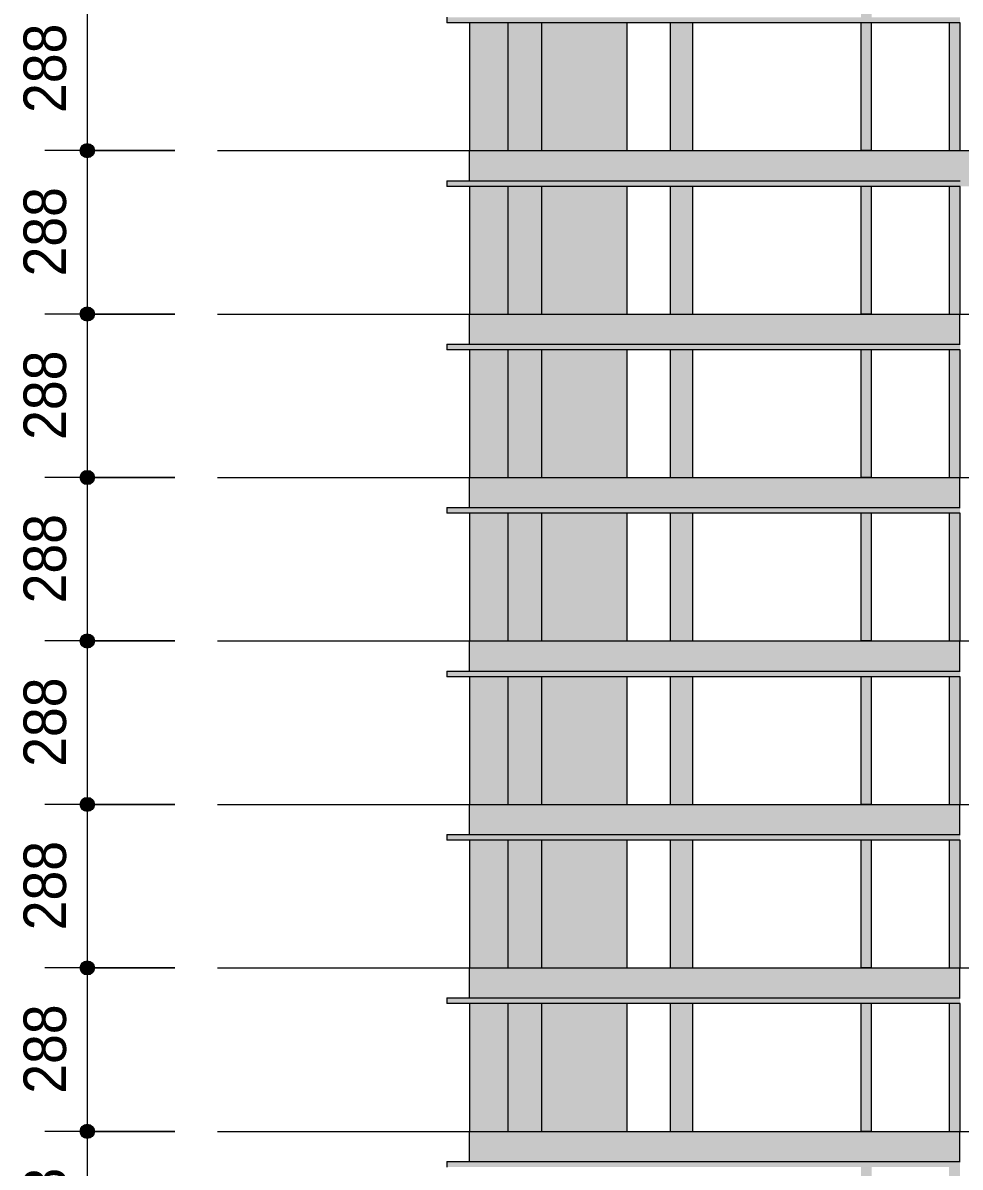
# Model space of a CAD drawing. Header units: centimetres. Extents: x -1897 to 22038, y -1268 to 84208.
# Drawn here: x 2525 to 4177, y 77946 to 79962 of the extents above; entities that cross this region are included whole.
import ezdxf

# ---------------------------------------------------------------- set-up
doc = ezdxf.new("R2010")
doc.units = ezdxf.units.CM
doc.linetypes.add('Centro', pattern=[3.175, 0.635, -0.47625, 1.5875, -0.47625])
for name, color, linetype, lineweight in [('A-ANNO-DIMS', 7, 'Continuous', 9), ('A-ANNO-DIMS-500', 7, 'Continuous', 9), ('A-FLOR', 7, 'Continuous', 18), ('A-FLOR-LEVL', 7, 'Continuous', 9), ('S-BEAM', 7, 'Continuous', 18), ('S-COLS', 7, 'Continuous', 18)]:
    doc.layers.add(name, color=color, linetype=linetype, lineweight=lineweight)
doc.styles.add('Arial_3', font='arial.ttf', dxfattribs={"width": 0.9, "height": 75})
doc.dimstyles.new('PED_R80_1_5mm_ACIMA_As_ESQ__R00_5', dxfattribs={"dimscale": 30.48, "dimtxt": 76.519455, "dimasz": 3.28084, "dimexe": 2.46063, "dimexo": 2.46063, "dimgap": 0.492126, "dimtad": 1, "dimdec": 1, "dimrnd": 0.5, "dimdsep": 46, "dimtxsty": 'Arial_3', "dimblk1": 'DOTSMALL', "dimblk2": 'DOTSMALL', "dimsah": 1, "dimcen": 0.09, "dimdle": 4.92126, "dimazin": 0, "dimtfac": 1, "dimtdec": 4, "dimtix": 1, "dimtmove": 0, "dimatfit": 3, "dimfxl": 1, "dimtvp": 1, "dimtolj": 1, "dimtzin": 0, "dimarcsym": 2})

# ---------------------------------------------------------------- blocks, each defined once
blk = doc.blocks.new('DIMBLOCK348-CT103 - CORTE ESQ_ 6PV')
at = {"layer": 'A-ANNO-DIMS-500', "true_color": 0x000032}
h = blk.add_hatch(color=178, dxfattribs=at)
edge = h.paths.add_edge_path(flags=0)
edge.add_arc((2638.7, 80025), 12.5, 0, 360)
h = blk.add_hatch(color=178, dxfattribs=at)
edge = h.paths.add_edge_path(flags=0)
edge.add_arc((2638.7, 79737), 12.5, 0, 360)
at = {"layer": 'A-ANNO-DIMS-500', "color": 178, "true_color": 0x000032}
for p, q in [((2793, 80025), (2563.7, 80025)), ((2638.7, 80025), (2638.7, 79737)), ((2638.7, 80025), (2793, 80025)), ((2793, 79737), (2563.7, 79737)), ((2638.7, 79737), (2793, 79737))]:
    blk.add_line(p, q, dxfattribs=at)
for centre in [(2638.7, 80025), (2638.7, 79737)]:
    blk.add_circle(centre, 12.5, dxfattribs=at)
at = {"layer": 'A-ANNO-DIMS-500', "color": 0, "insert": (2526.3, 79803.3), "char_height": 75, "width": 186.472, "attachment_point": 1, "rotation": 90, "line_spacing_factor": 0.941778, "style": 'Arial_3'}
blk.add_mtext('288', dxfattribs=at)
blk = doc.blocks.new('_DotSmall')
at = {"color": 0, "linetype": 'ByBlock', "const_width": 0.5}
blk.add_lwpolyline([(-0.0625, 0, 1), (0.0625, 0, 1)], format="xyb", close=True, dxfattribs=at)
blk = doc.blocks.new('DIMBLOCK349-CT103 - CORTE ESQ_ 6PV')
at = {"layer": 'A-ANNO-DIMS-500', "true_color": 0x000032}
h = blk.add_hatch(color=178, dxfattribs=at)
edge = h.paths.add_edge_path(flags=0)
edge.add_arc((2638.7, 79737), 12.5, 0, 360)
h = blk.add_hatch(color=178, dxfattribs=at)
edge = h.paths.add_edge_path(flags=0)
edge.add_arc((2638.7, 79449), 12.5, 0, 360)
at = {"layer": 'A-ANNO-DIMS-500', "color": 178, "true_color": 0x000032}
for p, q in [((2793, 79737), (2563.7, 79737)), ((2638.7, 79737), (2638.7, 79449)), ((2638.7, 79737), (2793, 79737)), ((2793, 79449), (2563.7, 79449)), ((2638.7, 79449), (2793, 79449))]:
    blk.add_line(p, q, dxfattribs=at)
for centre in [(2638.7, 79737), (2638.7, 79449)]:
    blk.add_circle(centre, 12.5, dxfattribs=at)
at = {"layer": 'A-ANNO-DIMS-500', "color": 0, "insert": (2526.3, 79515.3), "char_height": 75, "width": 186.472, "attachment_point": 1, "rotation": 90, "line_spacing_factor": 0.941778, "style": 'Arial_3'}
blk.add_mtext('288', dxfattribs=at)
blk = doc.blocks.new('DIMBLOCK350-CT103 - CORTE ESQ_ 6PV')
at = {"layer": 'A-ANNO-DIMS-500', "true_color": 0x000032}
h = blk.add_hatch(color=178, dxfattribs=at)
edge = h.paths.add_edge_path(flags=0)
edge.add_arc((2638.7, 79449), 12.5, 0, 360)
h = blk.add_hatch(color=178, dxfattribs=at)
edge = h.paths.add_edge_path(flags=0)
edge.add_arc((2638.7, 79161), 12.5, 0, 360)
at = {"layer": 'A-ANNO-DIMS-500', "color": 178, "true_color": 0x000032}
for p, q in [((2793, 79449), (2563.7, 79449)), ((2638.7, 79449), (2638.7, 79161)), ((2638.7, 79449), (2793, 79449)), ((2793, 79161), (2563.7, 79161)), ((2638.7, 79161), (2793, 79161))]:
    blk.add_line(p, q, dxfattribs=at)
for centre in [(2638.7, 79449), (2638.7, 79161)]:
    blk.add_circle(centre, 12.5, dxfattribs=at)
at = {"layer": 'A-ANNO-DIMS-500', "color": 0, "insert": (2526.3, 79227.3), "char_height": 75, "width": 186.472, "attachment_point": 1, "rotation": 90, "line_spacing_factor": 0.941778, "style": 'Arial_3'}
blk.add_mtext('288', dxfattribs=at)
blk = doc.blocks.new('DIMBLOCK351-CT103 - CORTE ESQ_ 6PV')
at = {"layer": 'A-ANNO-DIMS-500', "true_color": 0x000032}
h = blk.add_hatch(color=178, dxfattribs=at)
edge = h.paths.add_edge_path(flags=0)
edge.add_arc((2638.7, 79161), 12.5, 0, 360)
h = blk.add_hatch(color=178, dxfattribs=at)
edge = h.paths.add_edge_path(flags=0)
edge.add_arc((2638.7, 78873), 12.5, 0, 360)
at = {"layer": 'A-ANNO-DIMS-500', "color": 178, "true_color": 0x000032}
for p, q in [((2793, 79161), (2563.7, 79161)), ((2638.7, 79161), (2638.7, 78873)), ((2638.7, 79161), (2793, 79161)), ((2793, 78873), (2563.7, 78873)), ((2638.7, 78873), (2793, 78873))]:
    blk.add_line(p, q, dxfattribs=at)
for centre in [(2638.7, 79161), (2638.7, 78873)]:
    blk.add_circle(centre, 12.5, dxfattribs=at)
at = {"layer": 'A-ANNO-DIMS-500', "color": 0, "insert": (2526.3, 78939.3), "char_height": 75, "width": 186.472, "attachment_point": 1, "rotation": 90, "line_spacing_factor": 0.941778, "style": 'Arial_3'}
blk.add_mtext('288', dxfattribs=at)
blk = doc.blocks.new('DIMBLOCK352-CT103 - CORTE ESQ_ 6PV')
at = {"layer": 'A-ANNO-DIMS-500', "true_color": 0x000032}
h = blk.add_hatch(color=178, dxfattribs=at)
edge = h.paths.add_edge_path(flags=0)
edge.add_arc((2638.7, 78873), 12.5, 0, 360)
h = blk.add_hatch(color=178, dxfattribs=at)
edge = h.paths.add_edge_path(flags=0)
edge.add_arc((2638.7, 78585), 12.5, 0, 360)
at = {"layer": 'A-ANNO-DIMS-500', "color": 178, "true_color": 0x000032}
for p, q in [((2793, 78873), (2563.7, 78873)), ((2638.7, 78873), (2638.7, 78585)), ((2638.7, 78873), (2793, 78873)), ((2793, 78585), (2563.7, 78585)), ((2638.7, 78585), (2793, 78585))]:
    blk.add_line(p, q, dxfattribs=at)
for centre in [(2638.7, 78873), (2638.7, 78585)]:
    blk.add_circle(centre, 12.5, dxfattribs=at)
at = {"layer": 'A-ANNO-DIMS-500', "color": 0, "insert": (2526.3, 78651.3), "char_height": 75, "width": 186.472, "attachment_point": 1, "rotation": 90, "line_spacing_factor": 0.941778, "style": 'Arial_3'}
blk.add_mtext('288', dxfattribs=at)
blk = doc.blocks.new('DIMBLOCK353-CT103 - CORTE ESQ_ 6PV')
at = {"layer": 'A-ANNO-DIMS-500', "true_color": 0x000032}
h = blk.add_hatch(color=178, dxfattribs=at)
edge = h.paths.add_edge_path(flags=0)
edge.add_arc((2638.7, 78585), 12.5, 0, 360)
h = blk.add_hatch(color=178, dxfattribs=at)
edge = h.paths.add_edge_path(flags=0)
edge.add_arc((2638.7, 78297), 12.5, 0, 360)
at = {"layer": 'A-ANNO-DIMS-500', "color": 178, "true_color": 0x000032}
for p, q in [((2793, 78585), (2563.7, 78585)), ((2638.7, 78585), (2638.7, 78297)), ((2638.7, 78585), (2793, 78585)), ((2793, 78297), (2563.7, 78297)), ((2638.7, 78297), (2793, 78297))]:
    blk.add_line(p, q, dxfattribs=at)
for centre in [(2638.7, 78585), (2638.7, 78297)]:
    blk.add_circle(centre, 12.5, dxfattribs=at)
at = {"layer": 'A-ANNO-DIMS-500', "color": 0, "insert": (2526.3, 78363.3), "char_height": 75, "width": 186.472, "attachment_point": 1, "rotation": 90, "line_spacing_factor": 0.941778, "style": 'Arial_3'}
blk.add_mtext('288', dxfattribs=at)
blk = doc.blocks.new('DIMBLOCK354-CT103 - CORTE ESQ_ 6PV')
at = {"layer": 'A-ANNO-DIMS-500', "true_color": 0x000032}
h = blk.add_hatch(color=178, dxfattribs=at)
edge = h.paths.add_edge_path(flags=0)
edge.add_arc((2638.7, 78297), 12.5, 0, 360)
h = blk.add_hatch(color=178, dxfattribs=at)
edge = h.paths.add_edge_path(flags=0)
edge.add_arc((2638.7, 78009), 12.5, 0, 360)
at = {"layer": 'A-ANNO-DIMS-500', "color": 178, "true_color": 0x000032}
for p, q in [((2793, 78297), (2563.7, 78297)), ((2638.7, 78297), (2638.7, 78009)), ((2638.7, 78297), (2793, 78297)), ((2793, 78009), (2563.7, 78009)), ((2638.7, 78009), (2793, 78009))]:
    blk.add_line(p, q, dxfattribs=at)
for centre in [(2638.7, 78297), (2638.7, 78009)]:
    blk.add_circle(centre, 12.5, dxfattribs=at)
at = {"layer": 'A-ANNO-DIMS-500', "color": 0, "insert": (2526.3, 78075.3), "char_height": 75, "width": 186.472, "attachment_point": 1, "rotation": 90, "line_spacing_factor": 0.941778, "style": 'Arial_3'}
blk.add_mtext('288', dxfattribs=at)
blk = doc.blocks.new('DIMBLOCK355-CT103 - CORTE ESQ_ 6PV')
at = {"layer": 'A-ANNO-DIMS-500', "true_color": 0x000032}
h = blk.add_hatch(color=178, dxfattribs=at)
edge = h.paths.add_edge_path(flags=0)
edge.add_arc((2638.7, 78009), 12.5, 0, 360)
h = blk.add_hatch(color=178, dxfattribs=at)
edge = h.paths.add_edge_path(flags=0)
edge.add_arc((2638.7, 77721), 12.5, 0, 360)
at = {"layer": 'A-ANNO-DIMS-500', "color": 178, "true_color": 0x000032}
for p, q in [((2793, 78009), (2563.7, 78009)), ((2638.7, 78009), (2638.7, 77721)), ((2638.7, 78009), (2793, 78009)), ((2793, 77721), (2563.7, 77721)), ((2638.7, 77721), (2793, 77721))]:
    blk.add_line(p, q, dxfattribs=at)
for centre in [(2638.7, 78009), (2638.7, 77721)]:
    blk.add_circle(centre, 12.5, dxfattribs=at)
at = {"layer": 'A-ANNO-DIMS-500', "color": 0, "insert": (2526.3, 77787.3), "char_height": 75, "width": 186.472, "attachment_point": 1, "rotation": 90, "line_spacing_factor": 0.941778, "style": 'Arial_3'}
blk.add_mtext('288', dxfattribs=at)

msp = doc.modelspace()

# ---------------------------------------------------------------- hatches: boundary and pattern name
at = {"layer": 'A-FLOR', "true_color": 0xc0c0c0}
for points in [[(3631.99, 79962), (4177.27, 79962), (4176.77, 79972), (3272.27, 79972), (3272.27, 79962), (3590.32, 79962)], [(4177.27, 79674), (4176.77, 79684), (3272.27, 79684), (3272.27, 79674), (4176.77, 79674)], [(3312.27, 79386), (4177.27, 79386), (4176.77, 79396), (3272.27, 79396), (3272.27, 79386)], [(4177.27, 79098), (4176.77, 79108), (3272.27, 79108), (3272.27, 79098), (4176.77, 79098)], [(4177.27, 78810), (4176.77, 78820), (3272.27, 78820), (3272.27, 78810), (4176.77, 78810)], [(3272.27, 78522), (4177.27, 78522), (4176.77, 78532), (3272.27, 78532), (3272.27, 78524.38)], [(3312.27, 78234), (4177.27, 78234), (4176.77, 78244), (3272.27, 78244), (3272.27, 78234)], [(3312.27, 77946), (4177.27, 77946), (4176.77, 77956), (3272.27, 77956), (3272.27, 77946)]]:
    msp.add_hatch(color=9, dxfattribs=at).paths.add_polyline_path(points, flags=0)
at = {"layer": 'S-BEAM', "true_color": 0xc0c0c0}
for points in [[(3312.27, 79684), (3331.27, 79684), (3331.27, 79737), (3312.27, 79737)], [(3631.99, 79684), (4002.27, 79684), (4002.27, 79737), (3331.27, 79737), (3331.27, 79684), (3590.27, 79684)], [(4176.77, 79684), (4177.27, 79684), (4176.77, 79737), (4021.27, 79737), (4021.27, 79684)], [(4196.27, 79674), (4196.27, 79737), (4177.27, 79737), (4177.27, 79674)], [(3331.27, 79396), (3331.27, 79449), (3312.27, 79449), (3312.27, 79396)], [(3631.99, 79396), (4002.27, 79396), (4002.27, 79449), (3331.27, 79449), (3331.27, 79396), (3590.27, 79396)], [(4176, 79396), (4176, 79449), (4021.27, 79449), (4021.27, 79396)], [(3312.27, 79108), (3331.27, 79108), (3331.27, 79161), (3312.27, 79161)], [(3631.99, 79108), (4002.27, 79108), (4002.27, 79161), (3331.27, 79161), (3331.27, 79108), (3590.27, 79108)], [(4176, 79108), (4176, 79161), (4021.27, 79161), (4021.27, 79108)], [(3331.27, 78820), (3331.27, 78873), (3312.27, 78873), (3312.27, 78820)], [(4002.27, 78820), (4002.27, 78873), (3331.27, 78873), (3331.27, 78820), (3631.99, 78820)], [(4176, 78820), (4176, 78873), (4021.27, 78873), (4021.27, 78820)], [(3312.27, 78532), (3331.27, 78532), (3331.27, 78585), (3312.27, 78585)], [(4002.27, 78532), (4002.27, 78585), (3331.27, 78585), (3331.27, 78532), (3631.99, 78532)], [(4021.27, 78532), (4176, 78532), (4176, 78585), (4021.27, 78585), (4021.27, 78571)], [(3312.27, 78244), (3331.27, 78244), (3331.27, 78297), (3312.27, 78297), (3312.27, 78245.43)], [(3631.99, 78244), (4002.27, 78244), (4002.27, 78297), (3331.27, 78297), (3331.27, 78244), (3590.27, 78244)], [(4176, 78244), (4176, 78297), (4021.27, 78297), (4021.27, 78244)], [(3331.27, 77956), (3331.27, 78009), (3312.27, 78009), (3312.27, 77956)], [(3631.99, 77956), (4002.27, 77956), (4002.27, 78009), (3331.27, 78009), (3331.27, 77956), (3590.27, 77956)], [(4021.27, 77956), (4176, 77956), (4176, 78009), (4021.27, 78009), (4021.27, 77995)]]:
    msp.add_hatch(color=9, dxfattribs=at).paths.add_polyline_path(points, flags=0)
at = {"layer": 'S-COLS', "true_color": 0xc0c0c0}
h = msp.add_hatch(color=9, dxfattribs=at)
h.paths.add_polyline_path([(4007.56, 79737), (4021.27, 79737), (4021.27, 79962), (4002.27, 79962), (4002.27, 79737)], flags=0)
h.paths.add_polyline_path([(4007.56, 79972), (4021.27, 79972), (4021.27, 80025), (4002.27, 80025), (4002.27, 79972)], flags=0)
h = msp.add_hatch(color=9, dxfattribs=at)
h.paths.add_polyline_path([(3312.27, 79737), (3379.77, 79737), (3379.77, 79962), (3312.27, 79961.72), (3312.27, 79738.5)], flags=0)
h.paths.add_polyline_path([(3590.27, 79737), (3590.27, 79962), (3439.77, 79962), (3439.77, 79737), (3444.2, 79737)], flags=0)
for points in [[(3379.77, 79737), (3409.77, 79737), (3409.77, 79962), (3379.86, 79962), (3379.78, 79755.6)], [(3439.76, 79737), (3439.77, 79737), (3439.19, 79962), (3409.77, 79962), (3409.87, 79737), (3439.19, 79737)], [(3667.1, 79737), (3706.27, 79737), (3706.27, 79962), (3666.27, 79962), (3666.27, 79737)], [(4176.77, 79737), (4176.77, 79962), (4157.77, 79962), (4157.77, 79737)], [(3379.77, 79449), (3409.77, 79449), (3409.77, 79674), (3379.77, 79674), (3379.77, 79472.44)], [(3409.77, 79449), (3439.77, 79449), (3439.19, 79674), (3409.77, 79674), (3409.77, 79472.44)], [(3706.27, 79449), (3706.27, 79674), (3666.27, 79674), (3666.27, 79449), (3667.1, 79449)], [(4176, 79449), (4176.77, 79449), (4176.77, 79674), (4157.77, 79674), (4157.77, 79449)], [(3379.77, 79161), (3409.77, 79161), (3409.77, 79386), (3379.86, 79386), (3379.78, 79189.28)], [(3409.77, 79161), (3439.77, 79161), (3439.19, 79386), (3409.77, 79386), (3409.77, 79189.28)], [(3706.27, 79161), (3706.27, 79386), (3666.27, 79386), (3666.27, 79161), (3667.1, 79161)], [(3379.77, 78873), (3409.77, 78873), (3409.77, 79098), (3379.86, 79098), (3379.78, 78906.13)], [(3409.77, 78873), (3439.77, 78873), (3439.19, 79098), (3409.77, 79098), (3409.77, 78906.13)], [(3706.27, 78873), (3706.27, 79098), (3666.27, 79098), (3666.27, 78873), (3667.1, 78873)], [(3379.77, 78585), (3409.77, 78585), (3409.77, 78810), (3379.86, 78810), (3379.78, 78622.97)], [(3409.77, 78585), (3439.77, 78585), (3439.19, 78810), (3409.77, 78810), (3409.77, 78622.97)], [(3667.1, 78585), (3706.27, 78585), (3706.27, 78810), (3666.27, 78810), (3666.27, 78585)], [(3379.77, 78297), (3409.77, 78297), (3409.77, 78522), (3379.86, 78522), (3379.79, 78339.82)], [(3409.77, 78297), (3439.77, 78297), (3439.19, 78522), (3409.77, 78522), (3409.77, 78339.82)], [(3667.1, 78297), (3706.27, 78297), (3706.27, 78522), (3666.27, 78522), (3666.27, 78297)], [(3379.77, 78009), (3409.77, 78009), (3409.77, 78234), (3379.86, 78234), (3379.79, 78056.66)], [(3409.77, 78009), (3439.77, 78009), (3439.19, 78234), (3409.77, 78234), (3409.77, 78056.66)], [(3706.27, 78009), (3706.27, 78234), (3666.27, 78234), (3666.27, 78009), (3667.1, 78009)]]:
    msp.add_hatch(color=9, dxfattribs=at).paths.add_polyline_path(points, flags=0)
h = msp.add_hatch(color=9, dxfattribs=at)
h.paths.add_polyline_path([(4383.14, 79737), (4386.77, 79737), (4386.77, 79962), (4196.27, 79962), (4196.27, 79737), (4267.77, 79737)], flags=0)
h.paths.add_polyline_path([(4176.77, 79737), (4177.27, 79737.37), (4176.77, 79738.76)], flags=0)
h = msp.add_hatch(color=9, dxfattribs=at)
h.paths.add_polyline_path([(4021.27, 79449), (4021.27, 79674), (4002.27, 79674), (4002.27, 79449), (4007.56, 79449)], flags=0)
h.paths.add_polyline_path([(4002.27, 79684), (4021.27, 79684), (4021.27, 79737), (4002.27, 79737)], flags=0)
h = msp.add_hatch(color=9, dxfattribs=at)
h.paths.add_polyline_path([(3312.27, 79449), (3379.77, 79449), (3379.77, 79674), (3312.27, 79674), (3312.27, 79472.44)], flags=0)
h.paths.add_polyline_path([(3590.26, 79449), (3590.26, 79449), (3590.27, 79674), (3439.77, 79674), (3439.77, 79449), (3444.2, 79449)], flags=0)
h = msp.add_hatch(color=9, dxfattribs=at)
h.paths.add_polyline_path([(4196.27, 79449), (4386.77, 79449), (4386.77, 79674), (4196.27, 79674), (4196.27, 79661.21)], flags=0)
h.paths.add_polyline_path([(4176.77, 79449), (4177.27, 79449.37), (4176.77, 79450.76)], flags=0)
h = msp.add_hatch(color=9, dxfattribs=at)
h.paths.add_polyline_path([(4021.27, 79161), (4021.27, 79386), (4002.27, 79386), (4002.27, 79161), (4007.56, 79161)], flags=0)
h.paths.add_polyline_path([(4007.56, 79396), (4021.27, 79396), (4021.27, 79449), (4002.27, 79449), (4002.27, 79396)], flags=0)
h = msp.add_hatch(color=9, dxfattribs=at)
h.paths.add_polyline_path([(4176, 79161), (4176.77, 79161), (4176.77, 79386), (4157.77, 79386), (4157.77, 79161)], flags=0)
h.paths.add_polyline_path([(4176.77, 79396), (4176.76, 79449), (4176, 79448.43), (4176, 79396)], flags=0)
h = msp.add_hatch(color=9, dxfattribs=at)
h.paths.add_polyline_path([(4176.77, 79161), (4177.27, 79161.37), (4176.77, 79283.67)], flags=0)
h.paths.add_polyline_path([(4383.14, 79161), (4386.77, 79161), (4386.77, 79386), (4196.27, 79386), (4196.27, 79161), (4267.77, 79161)], flags=0)
h.paths.add_polyline_path([(4176.77, 79396), (4177.27, 79396), (4176.77, 79435)], flags=0)
h = msp.add_hatch(color=9, dxfattribs=at)
h.paths.add_polyline_path([(3590.26, 79161), (3590.26, 79161), (3590.27, 79386), (3439.77, 79386), (3439.77, 79161), (3444.2, 79161)], flags=0)
h.paths.add_polyline_path([(3331.27, 79161), (3379.77, 79161), (3379.77, 79386), (3312.27, 79386), (3312.27, 79161)], flags=0)
h = msp.add_hatch(color=9, dxfattribs=at)
h.paths.add_polyline_path([(4007.56, 78873), (4021.27, 78873), (4021.27, 79098), (4002.27, 79098), (4002.27, 78873)], flags=0)
h.paths.add_polyline_path([(4002.27, 79108), (4021.27, 79108), (4021.27, 79161), (4002.27, 79161)], flags=0)
h = msp.add_hatch(color=9, dxfattribs=at)
h.paths.add_polyline_path([(4157.77, 78873), (4176.77, 78873), (4176.77, 79098), (4157.77, 79098), (4157.77, 78906.13)], flags=0)
h.paths.add_polyline_path([(4176.77, 79108), (4176.76, 79161), (4176, 79160.43), (4176, 79108)], flags=0)
h = msp.add_hatch(color=9, dxfattribs=at)
h.paths.add_polyline_path([(4196.27, 78873), (4386.77, 78873), (4386.77, 79098), (4196.27, 79098), (4196.27, 78906.13)], flags=0)
h.paths.add_polyline_path([(4176.77, 79108), (4177.27, 79108), (4176.77, 79147)], flags=0)
h = msp.add_hatch(color=9, dxfattribs=at)
h.paths.add_polyline_path([(3312.27, 78873), (3379.77, 78873), (3379.77, 79098), (3312.27, 79098), (3312.27, 78906.13)], flags=0)
h.paths.add_polyline_path([(3590.27, 78873), (3590.27, 79098), (3439.77, 79098), (3439.77, 78873), (3590.26, 78873)], flags=0)
h = msp.add_hatch(color=9, dxfattribs=at)
h.paths.add_polyline_path([(4002.27, 78585), (4021.27, 78585), (4021.27, 78810), (4002.27, 78810)], flags=0)
h.paths.add_polyline_path([(4007.56, 78820), (4021.27, 78820), (4021.27, 78873), (4002.27, 78873), (4002.27, 78820)], flags=0)
h = msp.add_hatch(color=9, dxfattribs=at)
h.paths.add_polyline_path([(4157.77, 78585), (4176.77, 78585), (4176.77, 78810), (4157.77, 78810), (4157.77, 78717.36)], flags=0)
h.paths.add_polyline_path([(4176.77, 78820), (4176.76, 78873), (4176, 78872.43), (4176, 78820)], flags=0)
h = msp.add_hatch(color=9, dxfattribs=at)
h.paths.add_polyline_path([(4196.27, 78585), (4386.77, 78585), (4386.77, 78810), (4196.27, 78810), (4196.27, 78717.36)], flags=0)
h.paths.add_polyline_path([(4176.77, 78820), (4177.27, 78820), (4176.77, 78859)], flags=0)
h = msp.add_hatch(color=9, dxfattribs=at)
h.paths.add_polyline_path([(3312.27, 78585), (3379.77, 78585), (3379.77, 78810), (3312.27, 78810), (3312.27, 78622.97)], flags=0)
h.paths.add_polyline_path([(3590.26, 78585), (3590.27, 78585), (3590.27, 78810), (3439.77, 78810), (3439.77, 78585), (3444.2, 78585)], flags=0)
h = msp.add_hatch(color=9, dxfattribs=at)
h.paths.add_polyline_path([(4021.27, 78297), (4021.27, 78522), (4002.27, 78522), (4002.27, 78297), (4007.56, 78297)], flags=0)
h.paths.add_polyline_path([(4007.56, 78532), (4021.27, 78532), (4021.27, 78585), (4002.27, 78585), (4002.27, 78532)], flags=0)
h = msp.add_hatch(color=9, dxfattribs=at)
h.paths.add_polyline_path([(4176, 78297), (4176.77, 78297), (4176.77, 78522), (4157.77, 78522), (4157.77, 78297)], flags=0)
h.paths.add_polyline_path([(4176.77, 78532), (4176.76, 78585), (4176, 78584.43), (4176, 78532)], flags=0)
h = msp.add_hatch(color=9, dxfattribs=at)
h.paths.add_polyline_path([(3331.27, 78297), (3379.77, 78297), (3379.77, 78522), (3312.27, 78522), (3312.27, 78297)], flags=0)
h.paths.add_polyline_path([(3444.2, 78297), (3590.26, 78297), (3590.27, 78522), (3439.77, 78522), (3439.77, 78297)], flags=0)
h = msp.add_hatch(color=9, dxfattribs=at)
h.paths.add_polyline_path([(4176.77, 78297), (4177.27, 78297.37), (4176.77, 78339.82)], flags=0)
h.paths.add_polyline_path([(4383.14, 78297), (4386.77, 78297), (4386.77, 78522), (4196.27, 78522), (4196.27, 78297), (4267.77, 78297)], flags=0)
h = msp.add_hatch(color=9, dxfattribs=at)
h.paths.add_polyline_path([(4007.56, 78009), (4021.27, 78009), (4021.27, 78234), (4002.27, 78234), (4002.27, 78009)], flags=0)
h.paths.add_polyline_path([(4007.56, 78244), (4021.27, 78244), (4021.27, 78297), (4002.27, 78297), (4002.27, 78244)], flags=0)
h = msp.add_hatch(color=9, dxfattribs=at)
h.paths.add_polyline_path([(4157.77, 78009), (4176.77, 78009), (4176.77, 78234), (4157.77, 78234), (4157.77, 78151.05)], flags=0)
h.paths.add_polyline_path([(4176.77, 78244), (4176.76, 78297), (4176, 78296.43), (4176, 78244)], flags=0)
h = msp.add_hatch(color=9, dxfattribs=at)
h.paths.add_polyline_path([(3590.27, 78009), (3590.27, 78234), (3439.77, 78234), (3439.77, 78009), (3590.26, 78009)], flags=0)
h.paths.add_polyline_path([(3331.27, 78009), (3379.77, 78009), (3379.77, 78234), (3312.27, 78234), (3312.27, 78009)], flags=0)
h = msp.add_hatch(color=9, dxfattribs=at)
h.paths.add_polyline_path([(4383.14, 78009), (4386.77, 78009), (4386.77, 78234), (4196.27, 78234), (4196.27, 78009), (4267.77, 78009)], flags=0)
h.paths.add_polyline_path([(4176.77, 78009), (4177.27, 78009.37), (4176.77, 78151.05)], flags=0)
h = msp.add_hatch(color=9, dxfattribs=at)
h.paths.add_polyline_path([(4007.56, 77721), (4021.27, 77721), (4021.27, 77946), (4002.27, 77946), (4002.27, 77721)], flags=0)
h.paths.add_polyline_path([(4021.27, 77956), (4021.27, 78009), (4002.27, 78009), (4002.27, 77956), (4007.56, 77956)], flags=0)
h = msp.add_hatch(color=9, dxfattribs=at)
h.paths.add_polyline_path([(4176, 77721), (4176.77, 77721), (4176.77, 77946), (4157.77, 77946), (4157.77, 77721)], flags=0)
h.paths.add_polyline_path([(4176.77, 77956), (4176.76, 78009), (4176, 78008.43), (4176, 77956)], flags=0)

# ---------------------------------------------------------------- linework, layer by layer
at = {"layer": 'A-FLOR', "lineweight": 9}
for p, q in [((3272.27, 79972), (3272.27, 79962)), ((4177.27, 79962), (3272.27, 79962)), ((3272.27, 79684), (4177.27, 79684)), ((3272.27, 79684), (3272.27, 79674)), ((4177.27, 79674), (3272.27, 79674)), ((3272.27, 79396), (4177.27, 79396)), ((3272.27, 79396), (3272.27, 79386)), ((4177.27, 79386), (3272.27, 79386)), ((3272.27, 79108), (4177.27, 79108)), ((3272.27, 79108), (3272.27, 79098)), ((4177.27, 79098), (3272.27, 79098)), ((3272.27, 78820), (4177.27, 78820)), ((3272.27, 78820), (3272.27, 78810)), ((4177.27, 78810), (3272.27, 78810)), ((3272.27, 78532), (4177.27, 78532)), ((3272.27, 78532), (3272.27, 78522)), ((4177.27, 78522), (3272.27, 78522)), ((3272.27, 78244), (4177.27, 78244)), ((3272.27, 78244), (3272.27, 78234)), ((4177.27, 78234), (3272.27, 78234)), ((3272.27, 77956), (4177.27, 77956)), ((3272.27, 77956), (3272.27, 77946))]:
    msp.add_line(p, q, dxfattribs=at)
at = {"layer": 'A-FLOR-LEVL', "linetype": 'Centro'}
for p, q in [((2868.02, 79737), (6666.61, 79737)), ((2868.02, 79449), (6666.61, 79449)), ((2868.02, 79161), (6666.61, 79161)), ((2868.02, 78873), (6666.61, 78873)), ((2868.02, 78585), (6666.61, 78585)), ((2868.02, 78297), (6666.61, 78297)), ((2868.02, 78009), (6666.61, 78009))]:
    msp.add_line(p, q, dxfattribs=at)
at = {"layer": 'S-BEAM', "lineweight": 9}
for p, q in [((3312.27, 79737), (3331.27, 79737)), ((3312.27, 79684), (3312.27, 79737)), ((3331.27, 79737), (4002.27, 79737)), ((4021.27, 79737), (4177.27, 79737)), ((3312.27, 79449), (3331.27, 79449)), ((3312.27, 79396), (3312.27, 79449)), ((3331.27, 79449), (4002.27, 79449)), ((4021.27, 79449), (4176, 79449)), ((4176, 79449), (4176, 79396)), ((3312.27, 79161), (3331.27, 79161)), ((3312.27, 79108), (3312.27, 79161)), ((3331.27, 79161), (4002.27, 79161)), ((4021.27, 79161), (4176, 79161)), ((4176, 79161), (4176, 79108)), ((3312.27, 78873), (3331.27, 78873)), ((3312.27, 78820), (3312.27, 78873)), ((3331.27, 78873), (4002.27, 78873)), ((4021.27, 78873), (4176, 78873)), ((4176, 78873), (4176, 78820)), ((3312.27, 78585), (3331.27, 78585)), ((3312.27, 78532), (3312.27, 78585)), ((3331.27, 78585), (4002.27, 78585)), ((4021.27, 78585), (4176, 78585)), ((4176, 78585), (4176, 78532)), ((3312.27, 78297), (3331.27, 78297)), ((3312.27, 78244), (3312.27, 78297)), ((3331.27, 78297), (4002.27, 78297)), ((4021.27, 78297), (4176, 78297)), ((4176, 78297), (4176, 78244)), ((3312.27, 78009), (3331.27, 78009)), ((3312.27, 77956), (3312.27, 78009)), ((3331.27, 78009), (4002.27, 78009)), ((4021.27, 78009), (4176, 78009)), ((4176, 78009), (4176, 77956))]:
    msp.add_line(p, q, dxfattribs=at)
at = {"layer": 'S-COLS', "lineweight": 9}
for p, q in [((3312.27, 79962), (3312.27, 79737)), ((3379.77, 79962), (3379.77, 79737)), ((3439.77, 79737), (3439.77, 79962)), ((3590.27, 79737), (3590.27, 79962)), ((3666.27, 79962), (3666.27, 79737)), ((3706.27, 79737), (3706.27, 79962)), ((4002.27, 79962), (4002.27, 79737)), ((4021.27, 79737), (4021.27, 79962)), ((4157.77, 79962), (4157.77, 79737)), ((4176.77, 79962), (4176.77, 79737)), ((4021.27, 79737), (4002.27, 79737)), ((4021.27, 79737), (4002.27, 79737)), ((3312.27, 79674), (3312.27, 79449)), ((3379.77, 79674), (3379.77, 79449)), ((3439.77, 79449), (3439.77, 79674)), ((3590.27, 79449), (3590.27, 79674)), ((3666.27, 79674), (3666.27, 79449)), ((3706.27, 79449), (3706.27, 79674)), ((4002.27, 79674), (4002.27, 79449)), ((4021.27, 79449), (4021.27, 79674)), ((4157.77, 79674), (4157.77, 79449)), ((4176.77, 79674), (4176.77, 79449)), ((4021.27, 79449), (4002.27, 79449)), ((4021.27, 79449), (4002.27, 79449)), ((4176.77, 79449), (4176, 79449)), ((4176.77, 79449), (4176, 79449)), ((3312.27, 79386), (3312.27, 79161)), ((3379.77, 79386), (3379.77, 79161)), ((3439.77, 79161), (3439.77, 79386)), ((3590.27, 79161), (3590.27, 79386)), ((3666.27, 79386), (3666.27, 79161)), ((3706.27, 79161), (3706.27, 79386)), ((4002.27, 79386), (4002.27, 79161)), ((4021.27, 79161), (4021.27, 79386)), ((4157.77, 79386), (4157.77, 79161)), ((4176.77, 79386), (4176.77, 79161)), ((4021.27, 79161), (4002.27, 79161)), ((4021.27, 79161), (4002.27, 79161)), ((4176.77, 79161), (4176, 79161)), ((4176.77, 79161), (4176, 79161)), ((3312.27, 79098), (3312.27, 78873)), ((3379.77, 79098), (3379.77, 78873)), ((3439.77, 78873), (3439.77, 79098)), ((3590.27, 78873), (3590.27, 79098)), ((3666.27, 79098), (3666.27, 78873)), ((3706.27, 78873), (3706.27, 79098)), ((4002.27, 79098), (4002.27, 78873)), ((4021.27, 78873), (4021.27, 79098)), ((4157.77, 79098), (4157.77, 78873)), ((4176.77, 79098), (4176.77, 78873)), ((4021.27, 78873), (4002.27, 78873)), ((4021.27, 78873), (4002.27, 78873)), ((4176.77, 78873), (4176, 78873)), ((4176.77, 78873), (4176, 78873)), ((3312.27, 78810), (3312.27, 78585)), ((3379.77, 78810), (3379.77, 78585)), ((3439.77, 78585), (3439.77, 78810)), ((3590.27, 78585), (3590.27, 78810)), ((3666.27, 78810), (3666.27, 78585)), ((3706.27, 78585), (3706.27, 78810)), ((4002.27, 78810), (4002.27, 78585)), ((4021.27, 78585), (4021.27, 78810)), ((4157.77, 78810), (4157.77, 78585)), ((4176.77, 78810), (4176.77, 78585)), ((4021.27, 78585), (4002.27, 78585)), ((4021.27, 78585), (4002.27, 78585)), ((4176.77, 78585), (4176, 78585)), ((4176.77, 78585), (4176, 78585)), ((3312.27, 78522), (3312.27, 78297)), ((3379.77, 78522), (3379.77, 78297)), ((3439.77, 78297), (3439.77, 78522)), ((3590.27, 78297), (3590.27, 78522)), ((3666.27, 78522), (3666.27, 78297)), ((3706.27, 78297), (3706.27, 78522)), ((4002.27, 78522), (4002.27, 78297)), ((4021.27, 78297), (4021.27, 78522)), ((4157.77, 78522), (4157.77, 78297)), ((4176.77, 78522), (4176.77, 78297)), ((4021.27, 78297), (4002.27, 78297)), ((4021.27, 78297), (4002.27, 78297)), ((4176.77, 78297), (4176, 78297)), ((4176.77, 78297), (4176, 78297)), ((3312.27, 78234), (3312.27, 78009)), ((3379.77, 78234), (3379.77, 78009)), ((3439.77, 78009), (3439.77, 78234)), ((3590.27, 78009), (3590.27, 78234)), ((3666.27, 78234), (3666.27, 78009)), ((3706.27, 78009), (3706.27, 78234)), ((4002.27, 78234), (4002.27, 78009)), ((4021.27, 78009), (4021.27, 78234)), ((4157.77, 78234), (4157.77, 78009)), ((4176.77, 78234), (4176.77, 78009)), ((4021.27, 78009), (4002.27, 78009)), ((4021.27, 78009), (4002.27, 78009)), ((4176.77, 78009), (4176, 78009)), ((4176.77, 78009), (4176, 78009))]:
    msp.add_line(p, q, dxfattribs=at)

# ---------------------------------------------------------------- dimensions: what is measured, and where the dimension line sits
at = {"layer": 'A-ANNO-DIMS', "color": 178, "true_color": 0x000032}
for base, p1, p2, picture, middle in [((2638.68, 79737), (2868.02, 80025), (2868.02, 79737), 'DIMBLOCK348-CT103 - CORTE ESQ_ 6PV', (2585.39, 79881)), ((2638.68, 79449), (2868.02, 79737), (2868.02, 79449), 'DIMBLOCK349-CT103 - CORTE ESQ_ 6PV', (2585.39, 79593)), ((2638.68, 79161), (2868.02, 79449), (2868.02, 79161), 'DIMBLOCK350-CT103 - CORTE ESQ_ 6PV', (2585.39, 79305)), ((2638.68, 78873), (2868.02, 79161), (2868.02, 78873), 'DIMBLOCK351-CT103 - CORTE ESQ_ 6PV', (2585.39, 79017)), ((2638.68, 78585), (2868.02, 78873), (2868.02, 78585), 'DIMBLOCK352-CT103 - CORTE ESQ_ 6PV', (2585.39, 78729)), ((2638.68, 78297), (2868.02, 78585), (2868.02, 78297), 'DIMBLOCK353-CT103 - CORTE ESQ_ 6PV', (2585.39, 78441)), ((2638.68, 78009), (2868.02, 78297), (2868.02, 78009), 'DIMBLOCK354-CT103 - CORTE ESQ_ 6PV', (2585.39, 78153)), ((2638.68, 77721), (2868.02, 78009), (2868.02, 77721), 'DIMBLOCK355-CT103 - CORTE ESQ_ 6PV', (2585.39, 77865))]:
    dim = msp.add_linear_dim(base=base, p1=p1, p2=p2, angle=90, dimstyle='PED_R80_1_5mm_ACIMA_As_ESQ__R00_5', override={"dimpost": '<>', "dimfxl": 288}, dxfattribs=at)
    dim.commit()
    dim.dimension.update_dxf_attribs({"geometry": picture, "text_midpoint": middle})

doc.saveas('drawing.dxf')
